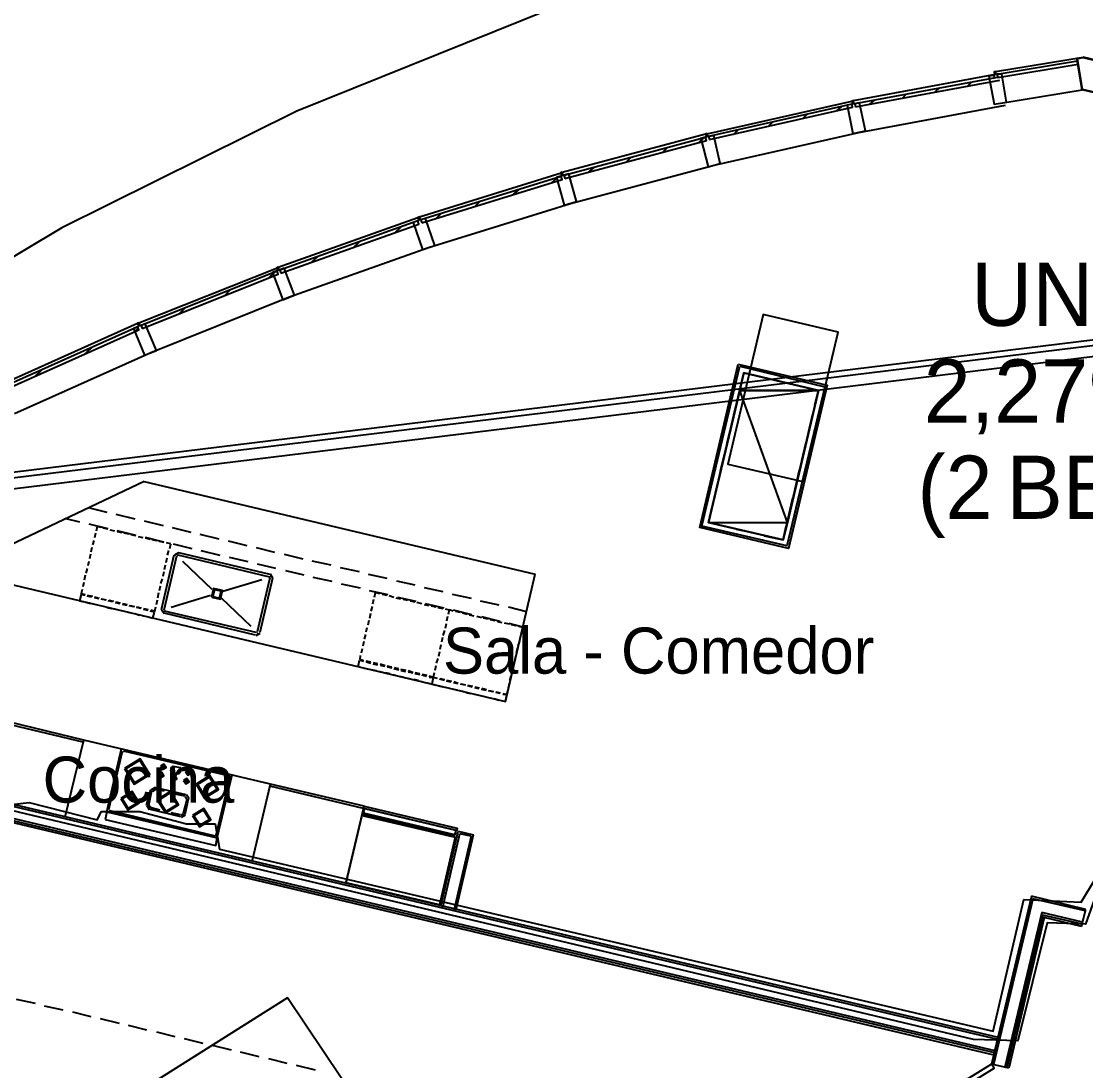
# Model space of a CAD drawing. Header units: feet. Extents: x -84 to 198, y -22 to 181.
# Drawn here: x 47.83 to 75.56, y 126.99 to 154.32 of the extents above; entities that cross this region are included whole.
import ezdxf
from ezdxf.enums import TextEntityAlignment as Align

# ---------------------------------------------------------------- set-up
doc = ezdxf.new("R2010")
doc.units = ezdxf.units.FT
for name, color, linetype in [('A-AREA-COMUN', 252, 'CONTINUOUS'), ('A-AREA-UNIDAD', 30, 'CONTINUOUS'), ('A-LINEA', 7, 'CONTINUOUS'), ('A-MURO-CONCRETO', 8, 'CONTINUOUS'), ('A-NOMBRE-ESPACIO', 2, 'CONTINUOUS'), ('A-TEXTO-PDF', 3, 'CONTINUOUS')]:
    doc.layers.add(name, color=color, linetype=linetype)

msp = doc.modelspace()

# ---------------------------------------------------------------- linework, layer by layer
at = {"layer": 'A-AREA-COMUN'}
msp.add_lwpolyline([(76, 132.0533), (75.552, 130.8089), (74.56, 130.8444), (73.792, 127.7689), (72.64, 127.8044), (47.392, 133.8133)], dxfattribs=at)
at = {"layer": 'A-AREA-UNIDAD'}
for points in [[(95.168, 159.8578), (88.768, 159.8578), (82.528, 159.4133), (75.392, 158.3822), (68.832, 156.8889), (61.632, 154.6489), (55.008, 151.9822), (48.88, 148.9422), (43.168, 145.5289)], [(46.88, 133.8489), (48.032, 133.9733), (49.808, 133.5289), (49.92, 133.7422), (50.912, 133.7422), (52.128, 133.4222), (52.88, 133.4222), (52.992, 132.7644), (73.152, 128.0178), (73.952, 131.4489), (75.44, 131.3778), (76.24, 132.6933), (77.248, 132.6933), (78.592, 130.6133), (79.328, 133.5289), (80.672, 133.5822), (86.032, 132.3378), (90, 149.1022), (90.688, 149.1022), (91.92, 154.2933), (91.68, 154.4533), (91.68, 155.5378), (92.672, 159.8222), (101.44, 159.3422)]]:
    msp.add_lwpolyline(points, dxfattribs=at)
at = {"layer": 'A-LINEA'}
for p, q in [((73.2133, 153.0178), (75.4933, 153.3911)), ((90.3333, 149.8844), (75.4933, 153.3911)), ((73.2667, 152.8578), (75.36, 153.2044)), ((69.5067, 152.2578), (73.3067, 152.9644)), ((73.1867, 152.8444), (73.1733, 152.9244)), ((69.56, 152.0978), (73.32, 152.7911)), ((71.64, 152.4844), (71.7467, 152.5911)), ((72.48, 152.6311), (72.5867, 152.7378)), ((73.3467, 152.1911), (75.4667, 152.5378)), ((128.4377, 152.4797), (36.6895, 141.2395)), ((128.4377, 152.4797), (36.6895, 141.2395)), ((128.373, 152.3212), (36.7876, 141.1026)), ((69.9333, 152.1644), (70.0533, 152.2711)), ((70.7867, 152.3244), (70.8933, 152.4311)), ((128.2383, 152.0163), (36.9919, 140.8393)), ((65.6933, 151.3911), (69.4667, 152.2444)), ((69.08, 151.9911), (69.2, 152.0978)), ((69.6533, 151.4311), (73.4667, 152.1378)), ((68.1867, 151.7911), (68.2933, 151.8978)), ((65.88, 150.5778), (69.6533, 151.4311)), ((66.3867, 151.3778), (66.5067, 151.4978)), ((67.2933, 151.5911), (67.4, 151.6978)), ((61.92, 150.3911), (65.6533, 151.3911)), ((65.48, 151.1644), (65.6, 151.2844)), ((64.5333, 150.9111), (64.6533, 151.0311)), ((63.5867, 150.6578), (63.7067, 150.7778)), ((58.2, 149.2311), (61.8933, 150.3778)), ((62.1333, 149.5778), (65.88, 150.5778)), ((62.6267, 150.4044), (62.76, 150.5244)), ((61.6533, 150.1244), (61.8, 150.2578)), ((60.6533, 149.8178), (60.7867, 149.9378)), ((58.44, 148.4311), (62.1333, 149.5778)), ((59.64, 149.4978), (59.7733, 149.6311)), ((54.52, 147.9244), (58.16, 149.2178)), ((58.6267, 149.1778), (58.76, 149.3111)), ((57.5733, 148.8311), (57.72, 148.9644)), ((54.7867, 147.1378), (58.44, 148.4311)), ((56.4933, 148.4444), (56.64, 148.5778)), ((55.4, 148.0578), (55.5467, 148.1911)), ((50.8933, 146.4711), (54.48, 147.8978)), ((54.2933, 147.6578), (54.4533, 147.8044)), ((53.12, 147.1778), (53.28, 147.3378)), ((51.2, 145.6978), (54.7867, 147.1378)), ((51.9467, 146.7111), (52.1067, 146.8711)), ((47.32, 144.8711), (50.8533, 146.4578)), ((50.7467, 146.2178), (50.88, 146.3378)), ((47.6533, 144.1111), (51.2, 145.6978)), ((49.4667, 145.6444), (49.6533, 145.8178)), ((48.1867, 145.0844), (48.36, 145.2444)), ((67.8667, 144.8844), (67.3733, 144.9911)), ((68.6, 144.7111), (68.1067, 144.8178)), ((66.5067, 144.5644), (66.3867, 144.0711)), ((68.5067, 144.3378), (68.6, 144.7111)), ((68.3333, 143.6178), (68.4533, 144.0978)), ((66.3333, 143.8311), (66.2133, 143.3378)), ((68.16, 142.8844), (68.28, 143.3644)), ((66.16, 143.0978), (66.04, 142.6178)), ((67.9867, 142.1511), (68.1067, 142.6444)), ((51.0267, 142.3378), (46.1067, 140.0044)), ((51.0267, 142.3378), (61.2133, 139.9244)), ((65.9867, 142.3644), (65.8667, 141.8844)), ((67.8133, 141.4178), (67.9333, 141.9111)), ((49.5733, 141.6578), (50.0533, 141.5378)), ((50.2933, 141.4844), (50.7867, 141.3644)), ((48.9867, 141.3778), (49.3467, 141.2844)), ((49.5867, 141.2311), (50.08, 141.1111)), ((51.0267, 141.3111), (51.52, 141.1911)), ((49.76, 140.9911), (49.7333, 140.8711)), ((50.0933, 141.0978), (49.96, 141.1244)), ((50.2667, 141.0444), (50.1467, 141.0711)), ((50.32, 141.0578), (50.8133, 140.9378)), ((50.4533, 141.0044), (50.3333, 141.0311)), ((50.64, 140.9644), (50.5067, 140.9911)), ((50.8133, 140.9244), (50.6933, 140.9511)), ((51, 140.8711), (50.88, 140.8978)), ((51.76, 141.1378), (52.24, 141.0178)), ((52.48, 140.9644), (52.9733, 140.8444)), ((66.4533, 141.0978), (66.9467, 140.9911)), ((49.6667, 140.6178), (49.64, 140.4978)), ((49.72, 140.8044), (49.68, 140.6844)), ((51.0533, 140.8844), (51.5333, 140.7644)), ((51.1867, 140.8311), (51.0667, 140.8578)), ((51.36, 140.7911), (51.24, 140.8178)), ((51.5467, 140.7511), (51.4267, 140.7778)), ((51.72, 140.7111), (51.6133, 140.7378)), ((51.6933, 140.5911), (51.72, 140.7111)), ((51.7867, 140.7111), (52.2667, 140.5911)), ((53.2133, 140.7911), (53.7067, 140.6711)), ((53.9467, 140.6178), (54.4267, 140.4978)), ((49.6267, 140.4444), (49.6, 140.3244)), ((51.48, 139.0044), (51.8133, 140.4311)), ((51.5467, 138.9911), (51.88, 140.4044)), ((51.6, 140.2311), (51.6267, 140.3511)), ((51.64, 140.4178), (51.6667, 140.5378)), ((51.92, 140.4821), (51.8157, 140.4177)), ((51.9046, 140.4172), (51.8805, 140.4024)), ((51.9067, 140.4311), (54.2933, 139.8578)), ((51.92, 140.4844), (54.3067, 139.9244)), ((52.5067, 140.5378), (53, 140.4178)), ((53.24, 140.3644), (53.7333, 140.2578)), ((54.68, 140.4444), (55.16, 140.3244)), ((49.5467, 140.0711), (49.5067, 139.9511)), ((49.5867, 140.2578), (49.56, 140.1378)), ((51.56, 140.0444), (51.5867, 140.1644)), ((52.8, 139.5244), (52.04, 140.2578)), ((53.9733, 140.1911), (54.4533, 140.0844)), ((55.4, 140.2711), (55.8933, 140.1644)), ((56.1333, 140.0978), (56.6267, 139.9911)), ((46.1067, 140.0044), (60.44, 136.6044)), ((49.4933, 139.8978), (49.4667, 139.7644)), ((51.4667, 139.6844), (51.5067, 139.8044)), ((51.52, 139.8711), (51.5467, 139.9911)), ((54.3067, 139.8311), (53.9733, 138.4178)), ((54.3733, 139.8178), (54.04, 138.4044)), ((54.3195, 139.8332), (54.3046, 139.8572)), ((54.3843, 139.8178), (54.32, 139.9221)), ((54.7067, 140.0178), (55.1867, 139.9111)), ((55.4267, 139.8444), (55.92, 139.7378)), ((56.8667, 139.9244), (57.3467, 139.8178)), ((60.44, 136.6044), (61.2133, 139.9244)), ((49.4533, 139.7111), (49.4267, 139.5911)), ((51.4267, 139.4978), (51.4533, 139.6178)), ((54.0933, 139.7778), (53.08, 139.4711)), ((56.16, 139.6711), (56.6533, 139.5644)), ((57.6, 139.7511), (58.08, 139.6444)), ((58.32, 139.5778), (58.8133, 139.4711)), ((49.5467, 139.3778), (49.68, 139.3511)), ((49.6667, 139.3244), (49.5467, 139.3511)), ((49.7333, 139.3378), (49.8533, 139.2978)), ((49.8533, 139.2844), (49.7333, 139.3111)), ((50.04, 139.2444), (49.9067, 139.2711)), ((49.92, 139.2844), (50.04, 139.2578)), ((50.2133, 139.2044), (50.0933, 139.2311)), ((50.1067, 139.2444), (50.2267, 139.2178)), ((51.3467, 139.1378), (51.3733, 139.2578)), ((51.3867, 139.3111), (51.4133, 139.4444)), ((52.76, 139.3644), (51.7333, 139.0578)), ((53.8133, 138.5644), (53.04, 139.2978)), ((56.8933, 139.4978), (57.3733, 139.3911)), ((56.9867, 139.1511), (57.0133, 139.2711)), ((57.0267, 139.3244), (57.0533, 139.4444)), ((57.0533, 139.4444), (57.16, 139.4178)), ((57.2267, 139.4044), (57.3467, 139.3778)), ((57.4133, 139.3644), (57.5333, 139.3244)), ((57.5867, 139.3111), (57.7067, 139.2844)), ((57.6267, 139.3244), (58.1067, 139.2178)), ((57.7733, 139.2711), (57.8933, 139.2444)), ((57.96, 139.2311), (58.08, 139.2044)), ((59.0533, 139.4044), (59.5467, 139.2978)), ((59.7867, 139.2311), (60.2667, 139.1244)), ((49.5067, 139.1911), (49.6267, 139.1644)), ((49.6933, 139.1511), (49.8133, 139.1244)), ((49.88, 139.1111), (50, 139.0844)), ((50.0533, 139.0578), (50.1733, 139.0311)), ((50.24, 139.0178), (50.36, 138.9911)), ((50.28, 139.2044), (50.4, 139.1778)), ((50.4, 139.1511), (50.28, 139.1778)), ((50.4267, 138.9778), (50.5467, 138.9511)), ((50.4667, 139.1644), (50.5867, 139.1378)), ((50.5867, 139.1111), (50.4667, 139.1378)), ((50.76, 139.0711), (50.64, 139.0978)), ((50.6533, 139.1111), (50.7733, 139.0844)), ((50.8267, 139.0711), (50.9467, 139.0444)), ((50.9467, 139.0311), (50.8267, 139.0578)), ((51.0133, 139.0311), (51.1333, 139.0044)), ((51.1333, 138.9778), (51.0133, 139.0044)), ((51.2933, 138.9378), (51.1867, 138.9644)), ((51.4823, 139.0044), (51.5467, 138.9001)), ((51.5472, 138.989), (51.5621, 138.965)), ((53.9467, 138.4044), (51.56, 138.9644)), ((56.9467, 138.9644), (56.9733, 139.0844)), ((58.1333, 139.1911), (58.2667, 139.1644)), ((58.32, 139.1378), (58.44, 139.1111)), ((58.3467, 139.1644), (58.84, 139.0444)), ((58.5067, 139.0978), (58.6267, 139.0711)), ((58.68, 139.0578), (58.8133, 139.0311)), ((59.08, 138.9911), (59.56, 138.8711)), ((59.2667, 138.9244), (59.1467, 138.9511)), ((60.52, 139.0711), (60.9867, 138.9511)), ((50.6, 138.9378), (50.72, 138.9111)), ((50.7867, 138.8978), (50.9067, 138.8578)), ((50.9733, 138.8444), (51.0933, 138.8178)), ((53.9333, 138.3378), (51.5467, 138.9111)), ((56.8667, 138.6044), (56.8933, 138.7244)), ((56.9067, 138.7778), (56.9333, 138.9111)), ((58.9333, 138.8178), (58.9067, 138.6978)), ((58.9333, 138.8178), (58.9067, 138.6978)), ((59.44, 138.8711), (59.32, 138.9111)), ((59.6267, 138.8311), (59.5067, 138.8578)), ((59.8133, 138.7911), (59.6933, 138.8178)), ((59.8133, 138.8178), (60.2933, 138.6978)), ((60, 138.7511), (59.8667, 138.7778)), ((60.1733, 138.7111), (60.0533, 138.7378)), ((60.36, 138.6578), (60.24, 138.6844)), ((53.9621, 138.3916), (53.9861, 138.4065)), ((56.8133, 138.4178), (56.84, 138.5378)), ((58.8533, 138.4578), (58.8133, 138.3244)), ((58.8533, 138.4578), (58.8133, 138.3244)), ((58.8933, 138.6311), (58.8667, 138.5111)), ((58.8933, 138.6311), (58.8667, 138.5111)), ((60.5467, 138.6178), (60.4133, 138.6444)), ((60.5333, 138.6444), (60.8933, 138.5511)), ((60.72, 138.5778), (60.6, 138.6044)), ((60.8933, 138.5378), (60.7867, 138.5644)), ((60.8667, 138.4178), (60.8933, 138.5378)), ((53.9467, 138.3268), (54.051, 138.3912)), ((56.7333, 138.0578), (56.76, 138.1778)), ((56.7733, 138.2311), (56.8, 138.3511)), ((58.8, 138.2711), (58.7733, 138.1511)), ((58.8, 138.2711), (58.7733, 138.1511)), ((60.7733, 138.0578), (60.8133, 138.1778)), ((60.8267, 138.2444), (60.8533, 138.3644)), ((56.6933, 137.8711), (56.72, 137.9911)), ((58.72, 137.8978), (58.6933, 137.7778)), ((58.72, 137.8978), (58.6933, 137.7778)), ((58.76, 138.0844), (58.7333, 137.9644)), ((58.76, 138.0844), (58.7333, 137.9644)), ((60.7333, 137.8711), (60.76, 138.0044)), ((56.64, 137.6844), (56.7467, 137.6578)), ((56.9333, 137.6311), (56.8133, 137.6578)), ((56.8133, 137.6444), (56.9333, 137.6044)), ((56.9867, 137.5911), (57.1067, 137.5644)), ((57.12, 137.5911), (57, 137.6178)), ((57.3067, 137.5378), (57.1733, 137.5778)), ((58.68, 137.7244), (58.64, 137.6044)), ((58.68, 137.7244), (58.64, 137.6044)), ((60.6533, 137.5111), (60.68, 137.6311)), ((60.6933, 137.6978), (60.72, 137.8178)), ((56.8933, 137.4444), (56.7733, 137.4711)), ((57.08, 137.4044), (56.9467, 137.4311)), ((57.2533, 137.3644), (57.1333, 137.3911)), ((57.1733, 137.5511), (57.2933, 137.5244)), ((57.44, 137.3244), (57.32, 137.3511)), ((57.48, 137.4978), (57.36, 137.5244)), ((57.36, 137.5111), (57.48, 137.4844)), ((57.6267, 137.2711), (57.5067, 137.2978)), ((57.5333, 137.4711), (57.6667, 137.4311)), ((57.6667, 137.4578), (57.5467, 137.4844)), ((57.8533, 137.4178), (57.72, 137.4444)), ((57.72, 137.4178), (57.84, 137.3911)), ((58.0267, 137.3644), (57.9067, 137.4044)), ((57.9067, 137.3778), (58.0267, 137.3511)), ((58.08, 137.3378), (58.2133, 137.3111)), ((58.2133, 137.3244), (58.0933, 137.3511)), ((58.2667, 137.2978), (58.3867, 137.2711)), ((58.4, 137.2844), (58.28, 137.3111)), ((58.6267, 137.5378), (58.6, 137.4178)), ((58.6267, 137.5378), (58.6, 137.4178)), ((60.6, 137.3244), (60.64, 137.4444)), ((57.8, 137.2311), (57.68, 137.2578)), ((57.9867, 137.1911), (57.8667, 137.2178)), ((58.1733, 137.1511), (58.0533, 137.1778)), ((58.3467, 137.0978), (58.2267, 137.1244)), ((58.6933, 137.0178), (58.8133, 136.9911)), ((58.8533, 137.1511), (58.72, 137.1911)), ((58.7333, 137.2044), (58.8533, 137.1778)), ((58.9067, 137.1644), (59.04, 137.1378)), ((59.0267, 137.1111), (58.9067, 137.1378)), ((59.0933, 137.1244), (59.2133, 137.0844)), ((59.2133, 137.0711), (59.0933, 137.0978)), ((59.4, 137.0311), (59.2667, 137.0578)), ((59.28, 137.0711), (59.4, 137.0444)), ((59.4533, 137.0311), (59.5867, 137.0044)), ((59.5733, 136.9778), (59.4533, 137.0178)), ((60.52, 136.9644), (60.5467, 137.0844)), ((60.56, 137.1511), (60.5867, 137.2711)), ((58.8667, 136.9778), (58.9867, 136.9511)), ((59.0533, 136.9378), (59.1733, 136.9111)), ((59.24, 136.8978), (59.36, 136.8711)), ((59.4133, 136.8444), (59.5333, 136.8178)), ((59.6, 136.8044), (59.72, 136.7778)), ((59.64, 136.9911), (59.76, 136.9644)), ((59.76, 136.9378), (59.64, 136.9644)), ((59.7867, 136.7644), (59.9067, 136.7378)), ((59.9467, 136.8978), (59.8133, 136.9244)), ((59.8267, 136.9511), (59.9467, 136.9244)), ((60.12, 136.8578), (60, 136.8844)), ((60.0133, 136.8978), (60.1333, 136.8711)), ((60.1867, 136.8578), (60.3067, 136.8311)), ((60.3067, 136.8178), (60.1867, 136.8444)), ((60.48, 136.7778), (60.3733, 136.7911)), ((59.96, 136.7244), (60.08, 136.6978)), ((60.1467, 136.6844), (60.2667, 136.6444)), ((49.4533, 135.6044), (47.0133, 136.1911)), ((49.44, 135.5511), (47, 136.1244)), ((48.9733, 133.6044), (49.4533, 135.6044)), ((50.0533, 133.7378), (50.44, 135.3778)), ((50.44, 135.3778), (53.32, 134.6978)), ((50.1067, 133.7911), (50.4667, 135.3111)), ((50.5046, 135.3106), (50.4805, 135.2957)), ((50.4933, 135.3244), (53.2533, 134.6711)), ((51.5067, 134.8978), (51.5333, 134.9644)), ((51.52, 134.8978), (51.52, 134.8978)), ((51.5333, 134.8978), (51.5467, 134.9644)), ((51.72, 134.8044), (51.7467, 134.9111)), ((51.7205, 134.789), (51.7354, 134.765)), ((51.7713, 134.9239), (51.7472, 134.909)), ((51.7733, 134.9244), (51.9733, 134.8844)), ((51.9867, 134.8578), (51.96, 134.7378)), ((51.9861, 134.8465), (51.9713, 134.8706)), ((52.16, 134.7378), (52.1733, 134.8178)), ((52.1867, 134.7378), (52.2, 134.8044)), ((51.4533, 134.6844), (51.48, 134.7511)), ((51.4667, 134.6711), (51.4667, 134.6711)), ((51.48, 134.6711), (51.4933, 134.7378)), ((51.7333, 134.7778), (51.9333, 134.7244)), ((51.7867, 134.6044), (51.8, 134.6711)), ((51.8, 134.5911), (51.8, 134.5911)), ((51.8133, 134.5911), (51.8267, 134.6711)), ((51.9354, 134.725), (51.9595, 134.7398)), ((52.1067, 134.5244), (52.12, 134.5911)), ((52.12, 134.5244), (52.12, 134.5244)), ((52.1333, 134.5244), (52.1467, 134.5911)), ((52.1733, 134.7378), (52.1733, 134.7378)), ((52.9067, 133.1244), (53.2667, 134.6444)), ((52.9333, 133.0578), (53.32, 134.6978)), ((53.2795, 134.6332), (53.2646, 134.6572)), ((51.0933, 133.8978), (51.2, 134.3111)), ((51.1467, 133.9111), (51.2267, 134.2844)), ((51.3066, 134.3621), (51.2023, 134.2977)), ((51.3138, 134.3095), (51.2416, 134.2649)), ((52.12, 134.1778), (51.2933, 134.3644)), ((51.56, 134.2711), (51.3067, 134.3244)), ((56.7467, 133.8178), (54.3067, 134.4044)), ((56.76, 133.8844), (54.32, 134.4578)), ((73.32, 127.8444), (47.16, 134.0311)), ((73.3067, 127.7911), (47.2, 133.9644)), ((52.0933, 134.1378), (51.84, 134.1911)), ((52.0533, 133.6978), (52.1467, 134.0578)), ((52.0933, 133.6711), (52.1867, 134.0711)), ((52.1451, 134.0506), (52.1005, 134.1228)), ((52.1977, 134.0712), (52.1333, 134.1754)), ((50.0533, 133.7378), (52.9333, 133.0578)), ((50.1205, 133.7757), (50.1354, 133.7516)), ((50.1333, 133.7644), (52.88, 133.1111)), ((51.0957, 133.8977), (51.16, 133.7934)), ((51.1483, 133.9049), (51.1929, 133.8327)), ((51.9867, 133.6044), (51.16, 133.8044)), ((51.44, 133.7778), (51.1867, 133.8444)), ((51.9733, 133.6578), (51.7333, 133.7111)), ((51.9929, 133.6461), (52.0651, 133.6906)), ((56.28, 131.8711), (56.76, 133.8844)), ((59.0933, 133.1244), (56.76, 133.6844)), ((59.0933, 133.1244), (56.76, 133.6844)), ((73.24, 127.4978), (47.4267, 133.6044)), ((73.2267, 127.4444), (47.4667, 133.5378)), ((73.2133, 127.3911), (47.5067, 133.4711)), ((52, 133.5934), (52.1043, 133.6578)), ((56.76, 133.6578), (59.0933, 133.0978)), ((56.76, 133.6578), (59.0933, 133.0978)), ((58.76, 131.2844), (59.2133, 133.2311)), ((58.8, 131.2178), (59.2533, 133.1644)), ((59.16, 131.1911), (59.6133, 133.1378)), ((59.2133, 133.2311), (59.6133, 133.1378)), ((59.5467, 133.0978), (59.2533, 133.1644)), ((52.8954, 133.0983), (52.9195, 133.1132)), ((59.5467, 133.0978), (59.0933, 131.1511)), ((74.1467, 131.5378), (73.1067, 127.1644)), ((74.1867, 131.4711), (73.16, 127.1511)), ((75.56, 131.1911), (74.1467, 131.5378)), ((75.5467, 131.1511), (74.1867, 131.4711)), ((75.4533, 130.7511), (75.56, 131.1911)), ((74.4133, 131.1111), (73.4533, 127.0844)), ((74.44, 131.0444), (73.5067, 127.0711)), ((75.48, 130.8578), (74.4133, 131.1111)), ((75.4667, 130.8044), (74.44, 131.0444)), ((47.6933, 128.8578), (48.1867, 128.7511)), ((48.4267, 128.6844), (48.9067, 128.5778)), ((49.16, 128.5244), (49.64, 128.4044)), ((49.88, 128.3511), (50.3733, 128.2311)), ((50.6133, 128.1778), (51.0933, 128.0578)), ((51.3467, 128.0044), (51.8267, 127.8844)), ((52.0667, 127.8311), (52.56, 127.7111)), ((52.8, 127.6578), (53.2933, 127.5378)), ((53.5333, 127.4844), (54.0133, 127.3644)), ((54.2667, 127.3111), (54.7467, 127.1911)), ((54.9867, 127.1378), (55.48, 127.0178)), ((73.56, 127.0578), (73.1067, 127.1644))]:
    msp.add_line(p, q, dxfattribs=at)
for points in [[(75.4933, 153.3911), (76.4667, 153.1644), (76.28, 152.3511), (75.4667, 152.5378), (75.3333, 153.3644), (75.4933, 153.3911)], [(75.4933, 153.3778), (76.4533, 153.1511), (76.2667, 152.3644), (75.48, 152.5511), (75.3467, 153.3511), (75.4933, 153.3778)], [(75.3467, 153.2844), (73.2533, 152.9378), (73.2667, 152.8578)], [(73.3067, 152.8711), (69.5467, 152.1778), (69.56, 152.0978)], [(73.3733, 152.9511), (73.2267, 152.9378), (73.2133, 153.0178), (73.1733, 153.0044), (73.1867, 152.9244), (73.04, 152.8978), (73.1733, 152.1644), (73.4933, 152.2178), (73.3733, 152.9511)], [(65.76, 151.2444), (69.48, 152.0844), (69.4667, 152.1644), (65.7333, 151.3244), (65.76, 151.2444)], [(69.6667, 152.2044), (69.52, 152.1778), (69.5067, 152.2578), (69.4667, 152.2444), (69.48, 152.1644), (69.3467, 152.1378), (69.4933, 151.4044), (69.8267, 151.4711), (69.6667, 152.2044)], [(61.9867, 150.2311), (65.68, 151.2178), (65.6533, 151.2978), (61.9733, 150.3111), (61.9867, 150.2311)], [(65.8667, 151.3511), (65.72, 151.3111), (65.6933, 151.3911), (65.6533, 151.3911), (65.68, 151.3111), (65.5333, 151.2711), (65.72, 150.5378), (66.04, 150.6178), (65.8667, 151.3511)], [(62.0933, 150.3511), (61.9467, 150.3111), (61.92, 150.3911), (61.88, 150.3778), (61.9067, 150.2978), (61.7733, 150.2578), (61.9733, 149.5378), (62.2933, 149.6311), (62.0933, 150.3511)], [(58.2667, 149.0711), (61.92, 150.2044), (61.8933, 150.2844), (58.24, 149.1511), (58.2667, 149.0711)], [(58.36, 149.1911), (58.2267, 149.1511), (58.2, 149.2311), (58.16, 149.2178), (58.1867, 149.1378), (58.04, 149.0844), (58.28, 148.3778), (58.6, 148.4844), (58.36, 149.1911)], [(54.5867, 147.7644), (58.1867, 149.0444), (58.16, 149.1244), (54.56, 147.8444), (54.5867, 147.7644)], [(54.68, 147.8978), (54.5467, 147.8444), (54.52, 147.9244), (54.48, 147.8978), (54.5067, 147.8311), (54.3733, 147.7778), (54.64, 147.0711), (54.9467, 147.1911), (54.68, 147.8978)], [(50.9733, 146.3244), (54.52, 147.7378), (54.4933, 147.8178), (50.9467, 146.4044), (50.9733, 146.3244)], [(51.0533, 146.4444), (50.92, 146.3911), (50.8933, 146.4711), (50.8533, 146.4578), (50.88, 146.3778), (50.7467, 146.3244), (51.04, 145.6311), (51.3467, 145.7511), (51.0533, 146.4444)], [(68.1867, 142.3378), (69.1067, 146.2311), (67.16, 146.6844), (66.24, 142.7911), (68.1867, 142.3378)], [(47.4133, 144.7378), (50.8933, 146.2844), (50.8667, 146.3644), (47.3733, 144.8044), (47.4133, 144.7378)], [(66.5067, 145.3911), (68.8267, 144.8444), (67.8133, 140.5911), (65.5067, 141.1378), (66.5067, 145.3911)], [(66.5467, 145.3378), (68.76, 144.8044), (67.7733, 140.6578), (65.56, 141.1778), (66.5467, 145.3378)], [(67.68, 140.8178), (65.7333, 141.2711), (66.6533, 145.1644), (68.6, 144.7111), (67.68, 140.8178), (68.6, 144.7111), (66.6533, 145.1644), (65.7333, 141.2711), (67.68, 140.8178)], [(67.1333, 145.0578), (66.6533, 145.1644), (66.56, 144.8044)], [(65.8133, 141.6444), (65.7333, 141.2711), (66.2133, 141.1644)], [(67.1867, 140.9244), (67.68, 140.8178), (67.76, 141.1778)], [(49.9067, 141.1378), (49.8, 141.1644), (49.7733, 141.0444)], [(49.4133, 139.5244), (49.3867, 139.4178), (49.4933, 139.3911)], [(52.7848, 139.3236), (53.0142, 139.2693), (53.0685, 139.4987), (52.8391, 139.5529), (52.7848, 139.3236)], [(52.8189, 139.3446), (52.9932, 139.3033), (53.0344, 139.4777), (52.8601, 139.5189), (52.8189, 139.3446)], [(49.4933, 139.3644), (49.3867, 139.3911), (49.3467, 139.2311), (49.4533, 139.2044)], [(51.2, 138.9911), (51.3067, 138.9644), (51.3333, 139.0711)], [(58.8667, 139.0178), (58.9733, 138.9911), (58.9467, 138.8711)], [(59.08, 138.9644), (58.9733, 138.9911), (58.9467, 138.8711)], [(51.1467, 138.8044), (51.2533, 138.7778), (51.2933, 138.9378)], [(56.7067, 137.4844), (56.6, 137.5111), (56.64, 137.6844)], [(56.7467, 137.6711), (56.6533, 137.6978), (56.6667, 137.8044)], [(58.5867, 137.3511), (58.56, 137.2444), (58.4533, 137.2711)], [(58.5867, 137.3511), (58.56, 137.2444), (58.6667, 137.2178)], [(58.4533, 137.2444), (58.56, 137.2311), (58.52, 137.0578), (58.4133, 137.0844)], [(58.6667, 137.2044), (58.56, 137.2311), (58.52, 137.0578), (58.6267, 137.0311)], [(60.3333, 136.6311), (60.44, 136.6044), (60.48, 136.7778)], [(60.3733, 136.8178), (60.48, 136.7911), (60.5067, 136.8978)], [(53.84, 132.4444), (54.32, 134.4578), (49.4533, 135.6044)], [(50.5158, 134.8627), (50.7684, 134.4536), (51.1775, 134.7062), (50.9249, 135.1153), (50.5158, 134.8627)], [(50.5547, 134.8535), (50.7776, 134.4925), (51.1386, 134.7154), (50.9157, 135.0764), (50.5547, 134.8535)], [(51.4553, 134.9213), (51.5098, 134.8331), (51.598, 134.8876), (51.5435, 134.9758), (51.4553, 134.9213)], [(51.4813, 134.9152), (51.5159, 134.859), (51.5721, 134.8937), (51.5374, 134.9499), (51.4813, 134.9152)], [(52.1086, 134.7747), (52.1631, 134.6864), (52.2514, 134.7409), (52.1969, 134.8291), (52.1086, 134.7747)], [(52.1346, 134.7685), (52.1693, 134.7124), (52.2254, 134.747), (52.1907, 134.8032), (52.1346, 134.7685)], [(51.402, 134.708), (51.4565, 134.6197), (51.5447, 134.6742), (51.4902, 134.7625), (51.402, 134.708)], [(51.4279, 134.7019), (51.4626, 134.6457), (51.5187, 134.6804), (51.4841, 134.7365), (51.4279, 134.7019)], [(51.7353, 134.628), (51.7898, 134.5397), (51.878, 134.5942), (51.8235, 134.6825), (51.7353, 134.628)], [(51.7613, 134.6219), (51.7959, 134.5657), (51.8521, 134.6004), (51.8174, 134.6565), (51.7613, 134.6219)], [(52.0553, 134.548), (52.1098, 134.4597), (52.198, 134.5142), (52.1435, 134.6025), (52.0553, 134.548)], [(52.0813, 134.5419), (52.1159, 134.4857), (52.1721, 134.5204), (52.1374, 134.5765), (52.0813, 134.5419)], [(52.3814, 134.4535), (52.6043, 134.0925), (52.9653, 134.3154), (52.7424, 134.6764), (52.3814, 134.4535)], [(52.4203, 134.4443), (52.6135, 134.1314), (52.9263, 134.3246), (52.7332, 134.6375), (52.4203, 134.4443)], [(50.42, 134.0812), (50.6032, 133.7844), (50.9, 133.9677), (50.7168, 134.2645), (50.42, 134.0812)], [(51.3677, 134.0504), (51.5807, 133.7055), (51.9256, 133.9184), (51.7127, 134.2634), (51.3677, 134.0504)], [(50.4589, 134.072), (50.6124, 133.8233), (50.8611, 133.9769), (50.7076, 134.2256), (50.4589, 134.072)], [(51.4066, 134.0412), (51.5899, 133.7444), (51.8867, 133.9277), (51.7035, 134.2245), (51.4066, 134.0412)], [(50.0133, 133.5378), (52.8933, 132.8578), (52.9333, 133.0578), (50.0533, 133.7378), (50.0133, 133.5378)], [(52.2866, 133.6412), (52.4699, 133.3444), (52.7667, 133.5277), (52.5835, 133.8245), (52.2866, 133.6412)], [(52.3256, 133.632), (52.4791, 133.3833), (52.7278, 133.5369), (52.5742, 133.7856), (52.3256, 133.632)], [(59.1867, 133.3111), (59.1733, 133.2444), (56.7467, 133.8178), (56.76, 133.8844), (59.1867, 133.3111)], [(59.1867, 133.3111), (59.1733, 133.2444), (56.7467, 133.8178), (56.76, 133.8844), (59.1867, 133.3111)], [(59.1467, 133.2578), (59.12, 133.1378), (56.7467, 133.6978), (56.7733, 133.8178), (59.1467, 133.2578)], [(56.76, 133.8178), (56.7467, 133.7378), (56.76, 133.7244), (56.7467, 133.6978), (56.76, 133.6844), (56.7467, 133.6711), (56.76, 133.6578), (56.7467, 133.6444), (56.7467, 133.6311), (59.0933, 133.0844), (59.0933, 133.0978), (59.1067, 133.1111), (59.0933, 133.1244), (59.12, 133.1378), (59.12, 133.1644), (59.1333, 133.1644), (59.16, 133.2444), (56.76, 133.8178)], [(59.1467, 133.2578), (59.12, 133.1378), (56.7467, 133.6978), (56.7733, 133.8178), (59.1467, 133.2578)], [(56.76, 133.8178), (56.7467, 133.7378), (56.76, 133.7244), (56.7467, 133.6978), (56.76, 133.6844), (56.7467, 133.6711), (56.76, 133.6578), (56.7467, 133.6444), (56.7467, 133.6311), (59.0933, 133.0844), (59.0933, 133.0978), (59.1067, 133.1111), (59.0933, 133.1244), (59.12, 133.1378), (59.12, 133.1644), (59.1333, 133.1644), (59.16, 133.2444), (56.76, 133.8178)], [(56.7067, 133.6444), (59.1333, 133.0711), (58.72, 131.3111), (56.2933, 131.8844), (56.7067, 133.6444)], [(75.4533, 130.7511), (74.48, 130.9778), (73.56, 127.0578)], [(57.0961, 125.4113), (54.7607, 128.8866), (51.2141, 126.6469)], [(73.1067, 127.1644), (70.56, 125.5911), (70.6267, 125.4844), (73.1733, 127.0578), (73.1067, 127.1644)]]:
    msp.add_lwpolyline(points, dxfattribs=at)
at = {"layer": 'A-MURO-CONCRETO'}
for points in [[(66.6533, 145.1644), (68.6, 144.7111), (66.5467, 144.7111), (66.6533, 145.1644), (66.6533, 145.1644)], [(66.5467, 144.7111), (65.7333, 141.2711), (67.7867, 141.2711), (66.5467, 144.7111)], [(66.5467, 144.7111), (68.6, 144.7111), (67.7867, 141.2711), (66.5467, 144.7111), (66.5467, 144.7111)], [(65.7333, 141.2711), (67.7867, 141.2711), (67.68, 140.8178), (65.7333, 141.2711), (65.7333, 141.2711)]]:
    msp.add_lwpolyline(points, dxfattribs=at)

# ---------------------------------------------------------------- texts
at = {"layer": 'A-NOMBRE-ESPACIO'}
for s, p in [('Sala - Comedor', (64.432, 137.3333)), ('Cocina', (50.88, 133.9733))]:
    msp.add_text(s, height=1.2, dxfattribs=at).set_placement(p, align=Align.CENTER)
at = {"layer": 'A-TEXTO-PDF'}
for s, p in [('UNIT', (75.1468, 146.3918)), ('2,279', (74.094, 143.8718)), ('(2', (72.1546, 141.3652)), ('BED', (75.7563, 141.3652))]:
    msp.add_text(s, height=1.646, dxfattribs=at).set_placement(p, align=Align.CENTER)

doc.saveas('drawing.dxf')
